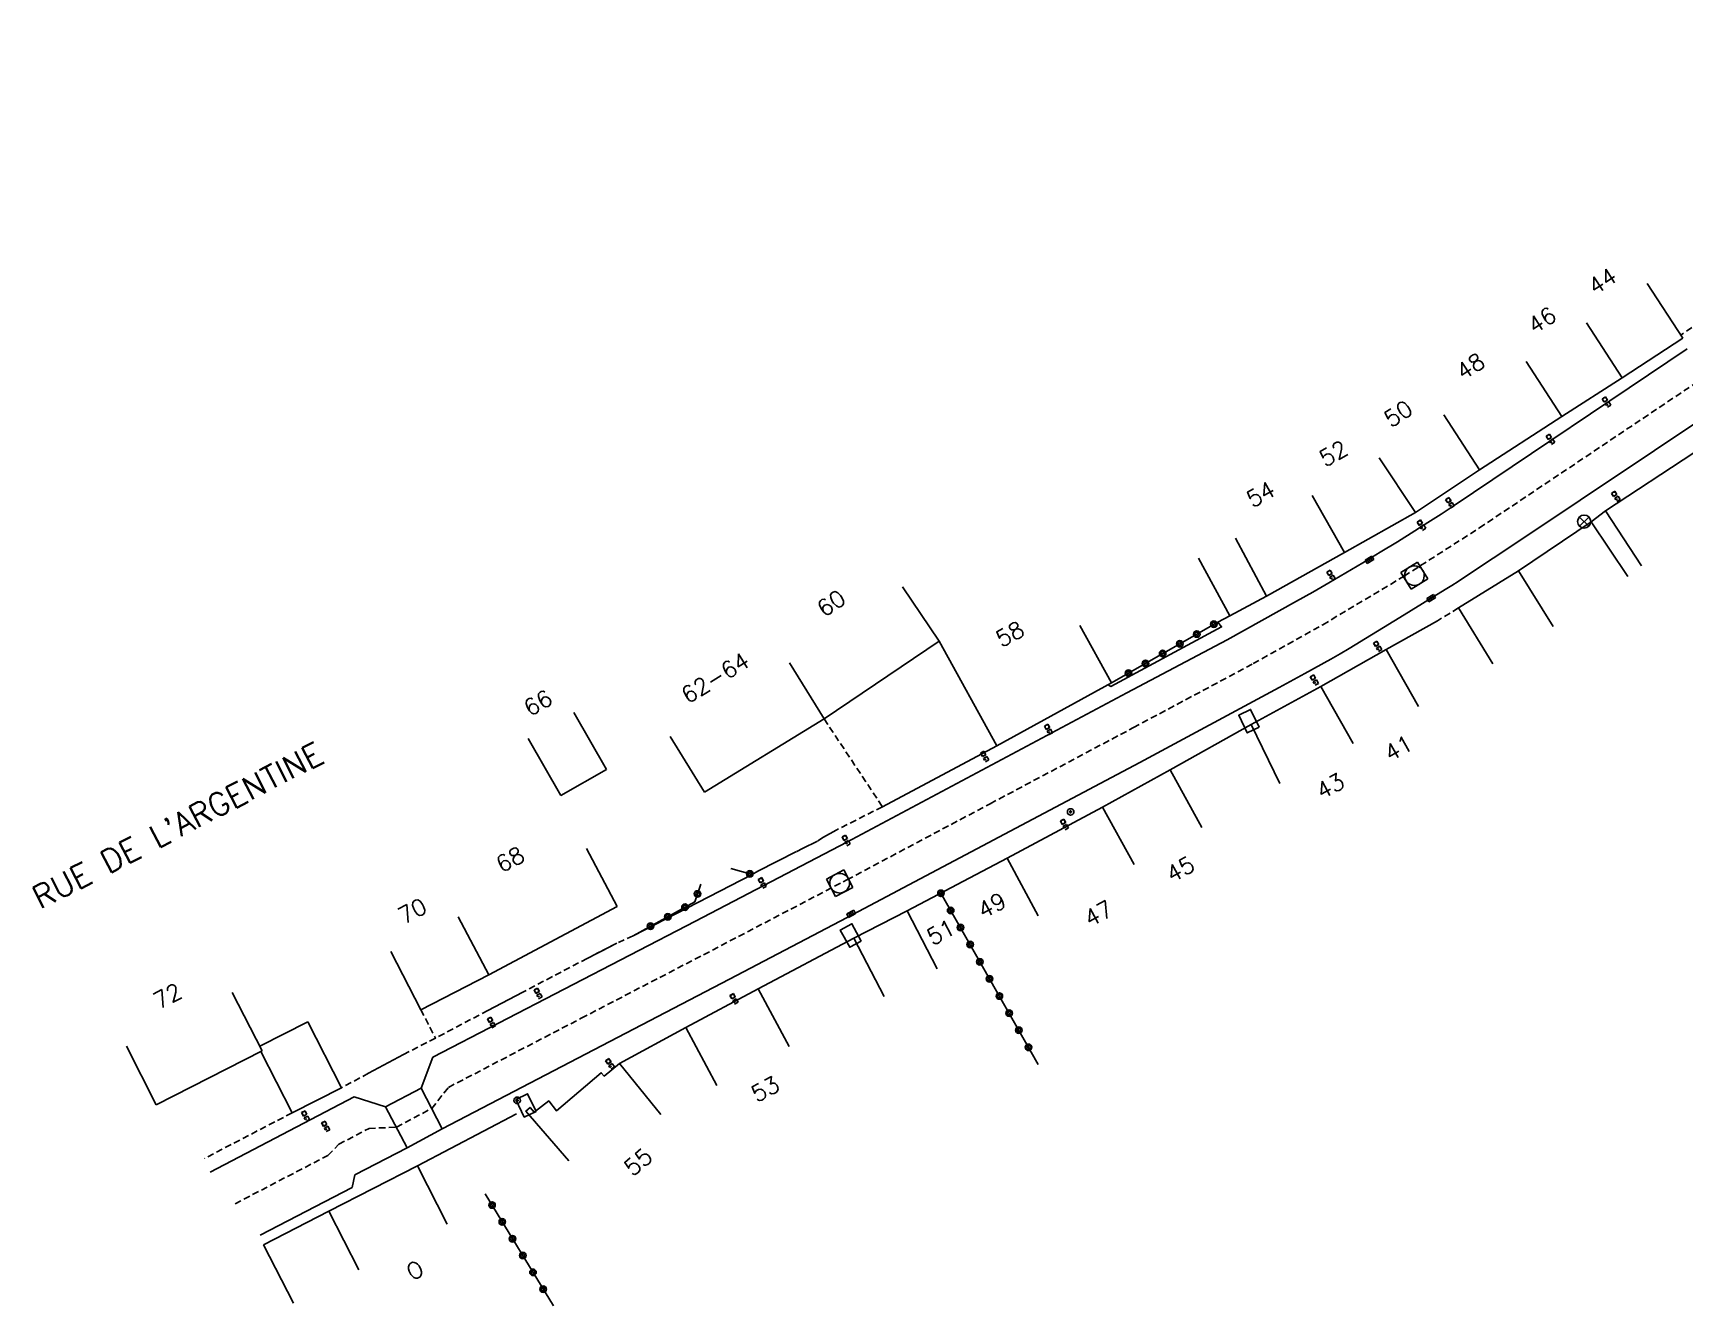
# Model space of a CAD drawing. Header units: millimetres. Extents: x 158294 to 159000, y 157011 to 158000.
# Drawn here: x 158374.8 to 158500.6, y 157903 to 158000 of the extents above; entities that cross this region are included whole.
import ezdxf
from ezdxf.enums import TextEntityAlignment as Align

# ---------------------------------------------------------------- set-up
doc = ezdxf.new("R2010")
doc.units = ezdxf.units.MM
doc.linetypes.add('DASHED', pattern=[0.75, 0.5, -0.25])
doc.layers.get('0').update_dxf_attribs({"linetype": 'CONTINUOUS'})
for name, color, linetype in [('W0001', 6, 'DASHED'), ('W0008', 7, 'CONTINUOUS'), ('W0014', 7, 'CONTINUOUS'), ('W0020', 2, 'CONTINUOUS'), ('W0100', 7, 'CONTINUOUS'), ('W0101', 7, 'CONTINUOUS'), ('W0103', 1, 'CONTINUOUS'), ('W0112', 1, 'DASHED'), ('W0322', 7, 'CONTINUOUS'), ('W0323', 7, 'CONTINUOUS'), ('W0400', 7, 'CONTINUOUS'), ('W0420', 7, 'CONTINUOUS'), ('W0425', 7, 'CONTINUOUS'), ('W0469', 7, 'CONTINUOUS'), ('W0856', 7, 'CONTINUOUS'), ('W0989', 7, 'CONTINUOUS'), ('W0991', 7, 'CONTINUOUS'), ('W1102', 7, 'CONTINUOUS'), ('W1338', 7, 'CONTINUOUS'), ('W1471', 7, 'CONTINUOUS')]:
    doc.layers.add(name, color=color, linetype=linetype)
doc.styles.get("Standard").update_dxf_attribs({"font": 'romans.shx', "width": 0.85})

# ---------------------------------------------------------------- blocks, each defined once
blk = doc.blocks.new('T425')
for p, q in [((-0.15, 0.6), (0.15, 0.6)), ((-0.15, 0.6), (-0.15, 0.3)), ((-0.15, 0.3), (0.15, 0.3)), ((-0.15, 0.15), (0.15, 0.15)), ((-0.15, -0.15), (-0.15, 0.15)), ((0, 0.45), (0.15, 0.45)), ((0.15, 0.45), (0.15, 0.3)), ((0.15, 0.15), (0.15, -0.15)), ((0.15, -0.15), (-0.15, -0.15))]:
    blk.add_line(p, q)
blk.add_ellipse((0, 0), major_axis=(-0.106, 0.106), ratio=1, start_param=3.926991, end_param=10.210176)
blk = doc.blocks.new('T469')
at = {"color": 0, "linetype": 'Continuous', "flags": 128}
for points in [[(-0.35, 0.35), (0.35, -0.35)], [(-0.35, -0.35), (0.35, 0.35)]]:
    blk.add_lwpolyline(points, dxfattribs=at)
at = {"color": 0, "linetype": 'Continuous'}
blk.add_circle((0, 0), 0.5, dxfattribs=at)
blk = doc.blocks.new('T400')
for p, q in [((-0.15, 0.3), (0.15, 0.3)), ((-0.15, -0.25), (-0.15, 0.3)), ((-0.15, 0.15), (0.15, 0.15)), ((-0.15, 0), (0.15, 0)), ((0.15, 0.3), (0.15, -0.25)), ((-0.15, -0.15), (0.15, -0.15)), ((-0.15, -0.25), (-0.15, -0.3)), ((-0.15, -0.3), (0.15, -0.3)), ((0.15, -0.3), (0.15, -0.25))]:
    blk.add_line(p, q)
blk = doc.blocks.new('T420')
for p, q in [((0.75, 0.75), (-0.75, 0.75)), ((-0.75, 0.75), (-0.75, -0.75)), ((0.75, 0.75), (0.75, -0.75)), ((0.75, -0.75), (-0.75, -0.75))]:
    blk.add_line(p, q)
blk.add_ellipse((0, 0), major_axis=(-0.53, 0.53), ratio=1, start_param=3.926991, end_param=10.210176)
blk = doc.blocks.new('T856')
for p, q in [((-0.125, 0), (0.125, 0)), ((0, 0.125), (0, -0.125))]:
    blk.add_line(p, q)
blk.add_ellipse((0, 0), major_axis=(-0.177, 0.177), ratio=1, start_param=3.9269908, end_param=10.2101761)
blk = doc.blocks.new('T1471')
at = {"color": 0, "linetype": 'Continuous', "flags": 128}
blk.add_lwpolyline([(-0.75, -0.5), (-0.75, 0.5), (0.75, 0.5), (0.75, -0.5), (-0.75, -0.5)], dxfattribs=at)
blk = doc.blocks.new('t322o')
at = {"color": 0, "linetype": 'Continuous'}
for radius in [0.25, 0.15]:
    blk.add_circle((0, 0), radius, dxfattribs=at)
blk = doc.blocks.new('t323o')
at = {"color": 0, "linetype": 'Continuous'}
for radius in [0.25, 0.15]:
    blk.add_circle((0, 0), radius, dxfattribs=at)

msp = doc.modelspace()

# ---------------------------------------------------------------- linework, layer by layer
at = {"layer": 'W0001'}
msp.add_lwpolyline([(158390.17, 157910.77), (158397.23, 157914.45), (158398.06, 157915.3), (158400.37, 157916.51), (158402.45, 157916.6), (158405.14, 157918.03), (158406.42, 157919.64), (158416.54, 157924.91), (158426.53, 157930.1), (158436.78, 157935.46), (158447.69, 157941.26), (158458.61, 157947.06), (158467.73, 157951.94), (158473.03, 157954.9), (158479.22, 157958.6), (158484.96, 157962.28), (158502.41, 157973.97), (158510.76, 157979.52), (158512.72, 157979.89), (158518.07, 157983.39), (158522.84, 157986.63), (158527.92, 157990.25), (158530.77, 157993.67), (158541.01, 158000)], dxfattribs=at)
at = {"layer": 'W0008'}
for points in [[(158500.8, 157975.93), (158483.03, 157964), (158482.04, 157963.34), (158481.04, 157962.69), (158480.03, 157962.05), (158478.72, 157961.23), (158477.4, 157960.42), (158476.07, 157959.62), (158474.79, 157958.85), (158473.49, 157958.1), (158472.26, 157957.39), (158471.02, 157956.7), (158465.75, 157953.76), (158458.11, 157949.71), (158436.76, 157938.34), (158425.23, 157932.31), (158405.24, 157921.94), (158404.34, 157919.59), (158401.63, 157918.16), (158399.24, 157918.91), (158388.26, 157913.18)], [(158504.03, 157972.01), (158486.89, 157960.56), (158485.12, 157959.38), (158483.34, 157958.2), (158482.85, 157957.89), (158482.36, 157957.58), (158478.89, 157955.45), (158475.05, 157953.1), (158474.35, 157952.68), (158473.64, 157952.28), (158471.67, 157951.19), (158469.7, 157950.12), (158459.1, 157944.41), (158436.79, 157932.58), (158427.84, 157927.88), (158405.93, 157916.47), (158403.27, 157915.04), (158399.29, 157912.97), (158399.08, 157912.01), (158392.07, 157908.37)]]:
    msp.add_lwpolyline(points, dxfattribs=at)
at = {"layer": 'W0014'}
for points in [[(158494.56, 157963.57), (158493.48, 157962.74)], [(158465.95, 157955.58), (158465.03, 157955.1), (158465.32, 157954.73), (158456.87, 157950.2), (158456.69, 157950.33)], [(158481.77, 157955.2), (158477.86, 157953.02)], [(158448.19, 157945.66), (158439.48, 157941.03)], [(158435.95, 157939.24), (158434.99, 157938.7)], [(158432.94, 157937.61), (158429.99, 157936.11)], [(158434.54, 157938.41), (158433.4, 157937.85)], [(158448.98, 157937.11), (158441.36, 157933.1)], [(158429.55, 157935.87), (158420.5, 157931.19)], [(158419.24, 157930.62), (158416.99, 157929.47)], [(158437.3, 157931), (158430.01, 157927.16)], [(158412.09, 157926.9), (158409.43, 157925.5)], [(158424.5, 157924.2), (158419.46, 157921.46)], [(158403, 157922.14), (158400.34, 157920.71), (158400.34, 157920.71)], [(158411.59, 157917.63), (158404.05, 157913.66)]]:
    msp.add_lwpolyline(points, dxfattribs=at)
at = {"layer": 'W0020'}
msp.add_lwpolyline([(158404.34, 157919.59), (158405.93, 157916.47), (158403.27, 157915.04), (158401.63, 157918.16)], close=True, dxfattribs=at)
at = {"layer": 'W0100'}
for points in [[(158500.46, 157976.73), (158497.74, 157980.92)], [(158500.46, 157976.73), (158495.83, 157973.72), (158491.23, 157970.76), (158484.97, 157966.7), (158480.09, 157963.45), (158474.68, 157960.4), (158468.75, 157957.09)], [(158508.29, 157972.73), (158501.29, 157968), (158494.56, 157963.57)], [(158494.56, 157963.57), (158497.31, 157959.39)], [(158456.93, 157950.46), (158454.52, 157954.84)], [(158448.19, 157945.66), (158443.81, 157953.64)], [(158477.86, 157953.02), (158472.88, 157950.18), (158467.58, 157947.3)], [(158477.86, 157953.02), (158480.33, 157948.67)], [(158456.93, 157950.46), (158448.19, 157945.66)], [(158461.41, 157943.83), (158456.25, 157941), (158448.98, 157937.11)], [(158419.28, 157933.42), (158416.94, 157937.84)], [(158448.98, 157937.11), (158451.34, 157932.71)], [(158419.28, 157933.42), (158409.49, 157928.22), (158404.32, 157925.55)], [(158404.32, 157925.55), (158402.03, 157929.99)], [(158430.01, 157927.16), (158424.5, 157924.2)], [(158430.01, 157927.16), (158432.37, 157922.75)], [(158424.5, 157924.2), (158426.86, 157919.79)], [(158415.58, 157914.05), (158412.32, 157917.83), (158412.64, 157918.11), (158412.95, 157917.74), (158414.06, 157918.61), (158414.64, 157917.86), (158418.06, 157920.75), (158418.27, 157920.5), (158419.46, 157921.46), (158422.6, 157917.57)], [(158404.05, 157913.66), (158397.3, 157910.19)], [(158404.05, 157913.66), (158406.33, 157909.21)]]:
    msp.add_lwpolyline(points, dxfattribs=at)
at = {"layer": 'W0101'}
for points in [[(158435.04, 157947.72), (158443.81, 157953.64)], [(158418.45, 157943.87), (158415.96, 157948.21)], [(158425.92, 157942.13), (158435.03, 157947.74)], [(158435.04, 157947.72), (158435.03, 157947.74)], [(158414.98, 157941.89), (158412.5, 157946.23)], [(158425.92, 157942.13), (158423.3, 157946.39)], [(158414.98, 157941.89), (158418.45, 157943.87)], [(158392.22, 157922.43), (158389.95, 157926.88)], [(158384.16, 157918.31), (158381.89, 157922.77)], [(158384.16, 157918.31), (158392.22, 157922.43)]]:
    msp.add_lwpolyline(points, dxfattribs=at)
at = {"layer": 'W0103'}
for points in [[(158493.48, 157962.74), (158487.93, 157959.01), (158483.36, 157956.18)], [(158493.48, 157962.74), (158496.26, 157958.58)], [(158465.95, 157955.58), (158463.57, 157959.97)], [(158468.75, 157957.09), (158465.95, 157955.58)], [(158483.36, 157956.18), (158485.98, 157951.92)], [(158467.58, 157947.3), (158461.41, 157943.83)], [(158441.36, 157933.1), (158437.3, 157931)], [(158441.36, 157933.1), (158443.66, 157928.67)], [(158437.3, 157931), (158439.61, 157926.56)], [(158395.71, 157924.64), (158392.05, 157922.77)], [(158398.27, 157919.61), (158395.71, 157924.64)], [(158394.51, 157917.7), (158392.12, 157922.38)], [(158398.27, 157919.61), (158394.51, 157917.7)], [(158397.3, 157910.19), (158392.33, 157907.64)], [(158392.33, 157907.64), (158394.61, 157903.19)]]:
    msp.add_lwpolyline(points, dxfattribs=at)
at = {"layer": 'W0112'}
for points in [[(158506.13, 157980.88), (158500.3, 157976.98)], [(158483.36, 157956.18), (158481.77, 157955.2)], [(158435.04, 157947.72), (158439.48, 157941.03), (158435.95, 157939.24)], [(158434.99, 157938.7), (158434.54, 157938.41)], [(158433.4, 157937.85), (158432.94, 157937.61)], [(158429.99, 157936.11), (158429.55, 157935.87)], [(158420.5, 157931.19), (158419.24, 157930.62), (158416.99, 157929.47), (158412.09, 157926.9)], [(158409.43, 157925.5), (158405.43, 157923.4), (158403, 157922.14)], [(158404.32, 157925.55), (158405.43, 157923.4)], [(158400.34, 157920.71), (158398.27, 157919.61)], [(158394.51, 157917.7), (158387.83, 157914.22)]]:
    msp.add_lwpolyline(points, dxfattribs=at)
at = {"layer": 'W0322'}
for points in [[(158465.03, 157955.1), (158456.93, 157950.46)], [(158429.55, 157935.87), (158427.94, 157936.31)], [(158425.64, 157935.13), (158425.2, 157933.79), (158420.5, 157931.19)]]:
    msp.add_lwpolyline(points, dxfattribs=at)
at = {"layer": 'W0323'}
msp.add_lwpolyline([(158414.41, 157902.98), (158409.22, 157911.52)], dxfattribs=at)
at = {"layer": 'W1102'}
for points in [[(158495.83, 157973.72), (158493.11, 157977.91)], [(158491.23, 157970.76), (158488.53, 157974.97)], [(158484.97, 157966.7), (158482.25, 157970.89)], [(158480.09, 157963.45), (158477.32, 157967.62)], [(158474.68, 157960.4), (158472.22, 157964.75)], [(158468.75, 157957.09), (158466.37, 157961.49)], [(158487.93, 157959.01), (158490.57, 157954.77)], [(158443.81, 157953.64), (158441.01, 157957.78)], [(158435.03, 157947.74), (158432.41, 157952)], [(158472.88, 157950.18), (158475.35, 157945.84)], [(158467.58, 157947.3), (158469.76, 157942.8)], [(158461.41, 157943.83), (158463.82, 157939.45)], [(158456.25, 157941), (158458.66, 157936.62)], [(158409.49, 157928.22), (158407.15, 157932.64)], [(158397.3, 157910.19), (158399.58, 157905.74)]]:
    msp.add_lwpolyline(points, dxfattribs=at)
at = {"layer": 'W1338'}
msp.add_lwpolyline([(158451.35, 157921.39), (158443.94, 157934.43)], dxfattribs=at)

# ---------------------------------------------------------------- block references
at = {"layer": 'W0322'}
for p, rotation in [((158464.73, 157954.94), 209.8225388608925), ((158462.13, 157953.45), 209.8225388608925), ((158463.43, 157954.19), 209.8225388608925), ((158460.83, 157952.7), 209.8225388608925), ((158458.23, 157951.21), 209.8225388608925), ((158459.53, 157951.95), 209.8225388608925), ((158429.38, 157935.91), 164.4968069957693), ((158424.44, 157933.37), 208.8934662095388), ((158425.4, 157934.38), 251.8786226272354), ((158423.13, 157932.64), 208.8934662095388), ((158421.81, 157931.92), 208.8934662095388)]:
    msp.add_blockref('t322o', p, dxfattribs=dict(at, rotation=rotation))
at = {"layer": 'W0323', "rotation": 121.2861850964798}
for p in [(158409.74, 157910.67), (158410.52, 157909.39), (158411.3, 157908.1), (158412.08, 157906.82), (158412.86, 157905.54), (158413.63, 157904.26)]:
    msp.add_blockref('t323o', p, dxfattribs=at)
at = {"layer": 'W0400'}
for p, rotation in [((158476.58, 157959.84), 121.1627320391252), ((158481.28, 157956.93), 121.5438224329157), ((158437.1, 157932.87), 117.9255680857252)]:
    msp.add_blockref('T400', p, dxfattribs=dict(at, rotation=rotation))
at = {"layer": 'W0420'}
for p, rotation in [((158480.01, 157958.64), 211.5438011249958), ((158436.22, 157935.2), 27.6471296027272)]:
    msp.add_blockref('T420', p, dxfattribs=dict(at, rotation=rotation))
at = {"layer": 'W0425'}
for p, rotation in [((158494.52, 157972.06), 213.8836218677698), ((158490.25, 157969.22), 213.8836218677698), ((158482.59, 157964.39), 213.6075891705286), ((158495.23, 157964.87), 213.3740930494527), ((158480.42, 157962.68), 212.5034583815648), ((158473.54, 157958.86), 210.270042583039), ((158477.1, 157953.45), 209.6206159854675), ((158472.28, 157950.88), 208.9418518390082), ((158452.02, 157947.12), 208.7653685707823), ((158447.15, 157945.05), 210.400577602321), ((158453.24, 157939.88), 208.1327300253323), ((158436.61, 157938.66), 208.0238811129624), ((158430.22, 157935.42), 207.6179463403456), ((158413.14, 157927), 207.6584005027775), ((158428.07, 157926.58), 208.2438842142586), ((158409.59, 157924.79), 207.4177060260462), ((158418.6, 157921.62), 213.7253103283732), ((158395.43, 157917.65), 207.006036449042), ((158396.96, 157916.87), 207.5622109587986)]:
    msp.add_blockref('T425', p, dxfattribs=dict(at, rotation=rotation))
at = {"layer": 'W0469'}
msp.add_blockref('T469', (158492.94, 157962.76), dxfattribs=at)
at = {"layer": 'W0856'}
for p in [(158453.82, 157940.63), (158411.66, 157918.65)]:
    msp.add_blockref('T856', p, dxfattribs=at)
at = {"layer": 'W1338', "rotation": 119.6298204394768}
for p in [(158443.94, 157934.43), (158444.68, 157933.12), (158445.42, 157931.82), (158446.16, 157930.52), (158446.9, 157929.21), (158447.64, 157927.91), (158448.39, 157926.6), (158449.13, 157925.3), (158449.87, 157924), (158450.61, 157922.69)]:
    msp.add_blockref('t322o', p, dxfattribs=at)
at = {"layer": 'W1471'}
for p, rotation in [((158467.4, 157947.55), 115.8635306970137), ((158437.07, 157931.21), 118.4385901934375), ((158412.32, 157918.26), 295.6971268239344)]:
    msp.add_blockref('T1471', p, dxfattribs=dict(at, rotation=rotation))

# ---------------------------------------------------------------- texts
at = {"layer": 'W0989'}
msp.add_text("RUE DE L'ARGENTINE", height=1.75, rotation=27.4177, dxfattribs=at).set_placement((158374.91, 157933.96), align=Align.MIDDLE_LEFT)
at = {"layer": 'W0991'}
for s, rotation, p in [('44', 33.0098, (158494.34, 157981.1)), ('46', 32.7482, (158489.73, 157978.12)), ('48', 32.9654, (158484.28, 157974.6)), ('50', 33.6432, (158478.78, 157970.99)), ('52', 29.4543, (158473.84, 157967.96)), ('54', 29.145, (158468.3, 157964.85)), ('60', 33.9044, (158435.58, 157956.54)), ('58', 28.7654, (158449.19, 157954.2)), ('62-64', 31.6242, (158426.75, 157950.86)), ('66', 29.7873, (158413.24, 157948.95)), ('41', 29.6206, (158478.8, 157945.5)), ('43', 28.5356, (158473.6, 157942.61)), ('68', 27.9727, (158411.12, 157937.01)), ('45', 28.7576, (158462.18, 157936.27)), ('70', 27.3801, (158403.67, 157933.09)), ('49', 28.1327, (158447.82, 157933.51)), ('47', 28.1327, (158455.94, 157932.89)), ('51', 28.1327, (158443.94, 157931.47)), ('72', 27.0516, (158385.01, 157926.61)), ('53', 28.2439, (158430.56, 157919.51)), ('55', 40.187, (158420.87, 157913.96)), ('O', 27.1905, (158403.87, 157905.7))]:
    msp.add_text(s, height=1.25, rotation=rotation, dxfattribs=at).set_placement(p, align=Align.MIDDLE_CENTER)

doc.saveas('drawing.dxf')
